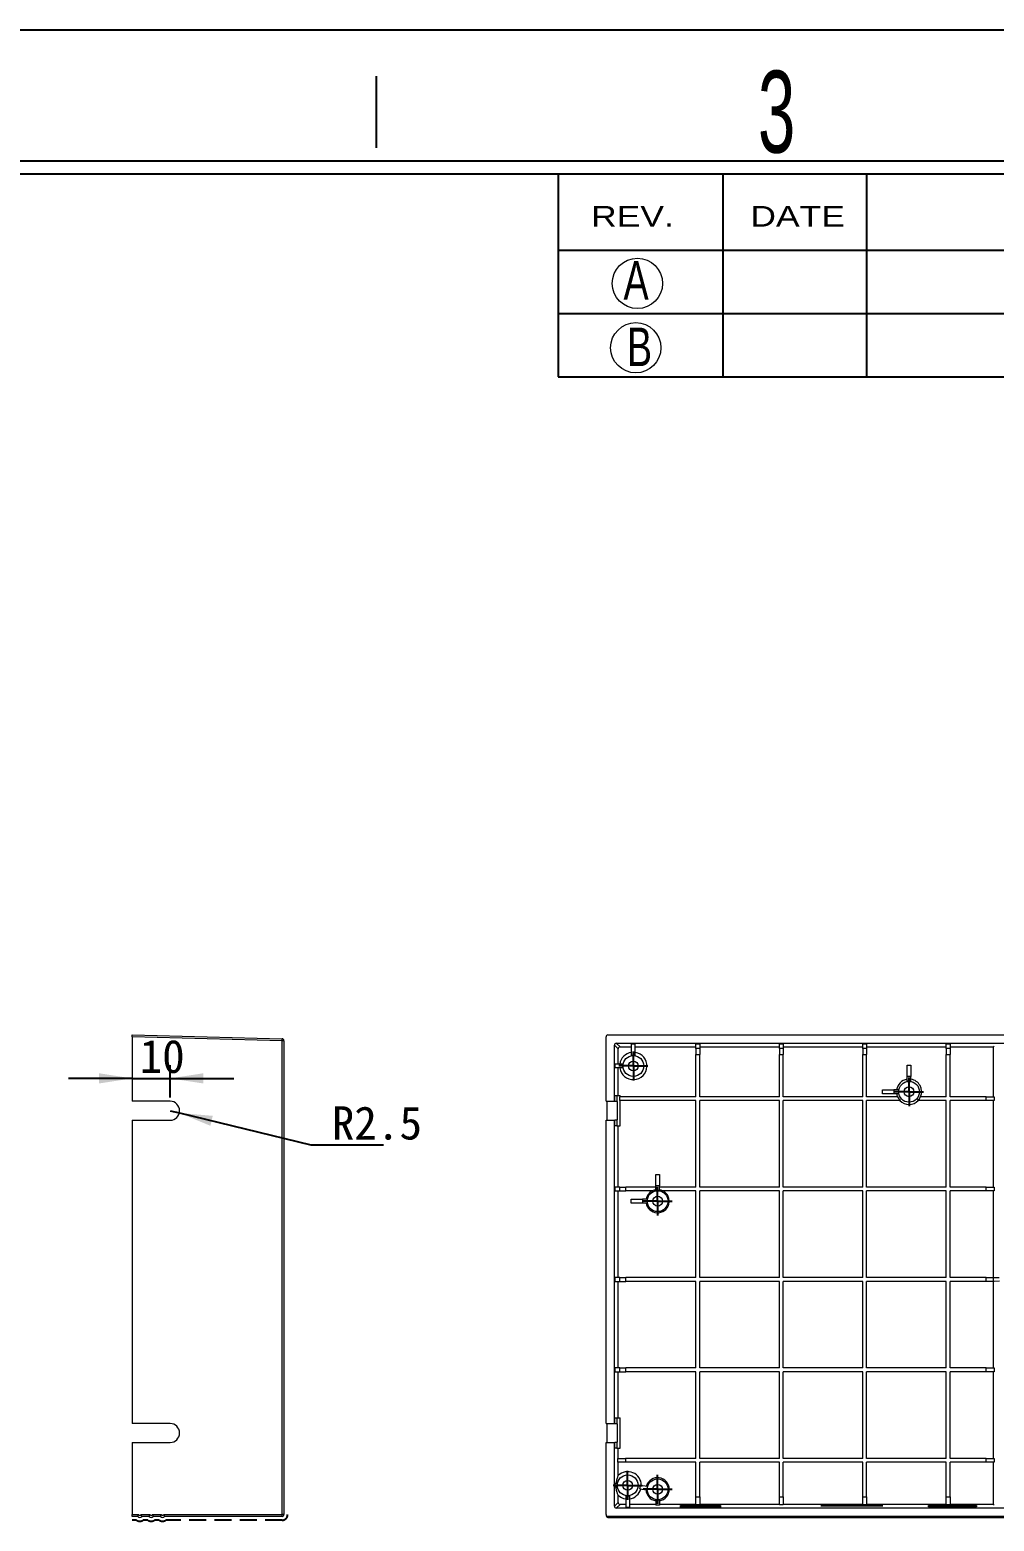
# Model space of a CAD drawing. Header units: millimetres. Extents: x 6 to 1033, y 5 to 730.
# Drawn here: x 486 to 740.2, y 337 to 730.4 of the extents above; entities that cross this region are included whole.
import ezdxf

# ---------------------------------------------------------------- set-up
doc = ezdxf.new("R2010")
doc.units = ezdxf.units.MM
doc.header["$LTSCALE"] = 3.5
doc.linetypes.add('HIDDEN', pattern=[1.905, 1.27, -0.635])
doc.layers.add('SLD-0', color=179, linetype='Continuous')
doc.styles.add('SLDTEXTSTYLE0', font='SIMSUN.TTC', dxfattribs={"width": 0.67})
doc.styles.add('SLDTEXTSTYLE11', font='ARIAL.TTF', dxfattribs={"width": 1.2324})
doc.styles.add('SLDTEXTSTYLE15', font='SIMSUN.TTC')
doc.styles.add('SLDTEXTSTYLE6', font='GOTHIC.TTF', dxfattribs={"width": 0.7304})
doc.styles.add('SLDTEXTSTYLE7', font='GOTHIC.TTF', dxfattribs={"width": 0.61171})
doc.dimstyles.new('SLDDIMSTYLE1', dxfattribs={"dimtxt": 8.75, "dimasz": 12.25, "dimexe": 0, "dimexo": 0.0625, "dimgap": 2.1875, "dimtad": 2, "dimrnd": 1e-09, "dimzin": 12, "dimdsep": 46, "dimtxsty": 'SLDTEXTSTYLE0', "dimsah": 1, "dimcen": 0.09, "dimadec": 0, "dimazin": 3, "dimtfac": 1, "dimtmove": 0, "dimatfit": 0, "dimfxl": 0, "dimfrac": 2, "dimtolj": 1, "dimtzin": 12, "dimarcsym": 0})
doc.dimstyles.new('SLDDIMSTYLE2', dxfattribs={"dimtxt": 8.75, "dimasz": 12.25, "dimexe": 0, "dimexo": 0.0625, "dimgap": 2.1875, "dimtad": 0, "dimtih": 1, "dimtoh": 1, "dimrnd": 1e-09, "dimzin": 12, "dimdsep": 46, "dimtxsty": 'SLDTEXTSTYLE0', "dimsah": 1, "dimcen": 0, "dimadec": 0, "dimazin": 3, "dimtfac": 1, "dimtofl": 0, "dimtmove": 0, "dimatfit": 3, "dimfxl": 0, "dimfrac": 2, "dimtolj": 1, "dimtzin": 12, "dimarcsym": 0})

# ---------------------------------------------------------------- blocks, each defined once
blk = doc.blocks.new('_D_13')
at = {"layer": 'SLD-0', "color": 5}
for p, q in [((522.96, 448.78), (522.96, 457.31)), ((512.96, 453.81), (496.13, 453.81)), ((512.96, 453.81), (522.96, 453.81)), ((522.96, 453.81), (539.79, 453.81))]:
    blk.add_line(p, q, dxfattribs=at)
for points in [[(512.96, 453.81), (504.21, 455.16), (504.21, 452.47)], [(522.96, 453.81), (531.71, 452.47), (531.71, 455.16)]]:
    blk.add_solid(points, dxfattribs=at)
at = {"layer": 'SLD-0', "color": 5, "insert": (514.9, 464), "char_height": 8.75, "attachment_point": 1, "style": 'SLDTEXTSTYLE15'}
blk.add_mtext('10', dxfattribs=at)
blk = doc.blocks.new('_D_14')
at = {"layer": 'SLD-0', "color": 5}
for p, q in [((522.96, 445.28), (525.39, 444.69)), ((525.39, 444.69), (560.02, 436.26)), ((560.02, 436.26), (579.19, 436.26))]:
    blk.add_line(p, q, dxfattribs=at)
blk.add_solid([(525.39, 444.69), (533.57, 441.31), (534.21, 443.93)], dxfattribs=at)
at = {"layer": 'SLD-0', "color": 5, "insert": (565.58, 446.44), "char_height": 8.75, "attachment_point": 1, "style": 'SLDTEXTSTYLE15'}
blk.add_mtext('R2.5', dxfattribs=at)
blk = doc.blocks.new('SW_CENTERMARKSYMBOL_7')
at = {"layer": 'SLD-0', "color": 0}
for p, q in [((-2.5, 0), (-3.8, 0)), ((0, 0), (-2.5, 0)), ((0, 2.5), (0, 3.8)), ((0, 0), (0, 2.5)), ((0, 0), (0, -2.5)), ((0, 0), (2.5, 0)), ((2.5, 0), (3.8, 0)), ((0, -2.5), (0, -3.8))]:
    blk.add_line(p, q, dxfattribs=at)
blk = doc.blocks.new('SW_CENTERMARKSYMBOL_12')
at = {"layer": 'SLD-0', "color": 0}
for p, q in [((-2.5, 0), (-3.8, 0)), ((0, 0), (-2.5, 0)), ((0, 2.5), (0, 3.8)), ((0, 0), (0, 2.5)), ((0, 0), (0, -2.5)), ((0, 0), (2.5, 0)), ((2.5, 0), (3.8, 0)), ((0, -2.5), (0, -3.8))]:
    blk.add_line(p, q, dxfattribs=at)
blk = doc.blocks.new('SW_CENTERMARKSYMBOL_13')
at = {"layer": 'SLD-0', "color": 0}
for p, q in [((-2.5, 0), (-3.8, 0)), ((0, 0), (-2.5, 0)), ((0, 2.5), (0, 3.8)), ((0, 0), (0, 2.5)), ((0, 0), (0, -2.5)), ((0, 0), (2.5, 0)), ((2.5, 0), (3.8, 0)), ((0, -2.5), (0, -3.8))]:
    blk.add_line(p, q, dxfattribs=at)
blk = doc.blocks.new('SW_CENTERMARKSYMBOL_15')
at = {"layer": 'SLD-0', "color": 0}
for p, q in [((-2.5, 0), (-3.8, 0)), ((0, 0), (-2.5, 0)), ((0, 2.5), (0, 3.8)), ((0, 0), (0, 2.5)), ((0, 0), (0, -2.5)), ((0, 0), (2.5, 0)), ((2.5, 0), (3.8, 0)), ((0, -2.5), (0, -3.8))]:
    blk.add_line(p, q, dxfattribs=at)
blk = doc.blocks.new('SW_CENTERMARKSYMBOL_19')
at = {"layer": 'SLD-0', "color": 0}
for p, q in [((-2.5, 0), (-3.8, 0)), ((0, 0), (-2.5, 0)), ((0, 2.5), (0, 3.8)), ((0, 0), (0, 2.5)), ((0, 0), (0, -2.5)), ((0, 0), (2.5, 0)), ((2.5, 0), (3.8, 0)), ((0, -2.5), (0, -3.8))]:
    blk.add_line(p, q, dxfattribs=at)

msp = doc.modelspace()

# ---------------------------------------------------------------- linework, layer by layer
at = {"color": 7, "linetype": 'Continuous', "lineweight": 15}
for p, q in [((512.958, 465.28), (552.471, 464.246)), ((512.958, 464.78), (512.958, 465.28)), ((552.471, 463.746), (512.958, 464.78)), ((512.958, 464.78), (512.958, 447.78)), ((637.903, 447.78), (637.903, 464.78)), ((638.402, 465.28), (852.803, 465.28)), ((552.471, 338.78), (552.471, 463.746)), ((552.958, 463.746), (552.471, 463.746)), ((552.958, 463.746), (552.958, 338.78)), ((640.103, 447.78), (640.103, 462.58)), ((641.092, 461.591), (640.103, 462.58)), ((640.602, 463.08), (852.803, 463.08)), ((640.602, 463.08), (641.592, 462.09)), ((641.092, 457.58), (641.092, 461.591)), ((641.592, 462.09), (644.603, 462.09)), ((644.603, 462.918), (645.603, 462.918)), ((644.603, 459.811), (644.603, 462.918)), ((645.603, 459.811), (645.603, 462.918)), ((645.603, 462.09), (661.603, 462.09)), ((661.603, 462.944), (662.603, 462.944)), ((661.603, 461.684), (661.603, 462.944)), ((662.603, 461.684), (661.603, 461.684)), ((661.603, 461.684), (661.603, 460.08)), ((662.603, 462.944), (662.603, 461.684)), ((662.603, 462.09), (683.603, 462.09)), ((662.603, 461.684), (662.603, 460.08)), ((683.603, 462.944), (684.603, 462.944)), ((683.603, 461.684), (683.603, 462.944)), ((684.603, 461.684), (683.603, 461.684)), ((683.603, 461.684), (683.603, 460.08)), ((684.603, 462.944), (684.603, 461.684)), ((684.603, 462.09), (705.603, 462.09)), ((684.603, 461.684), (684.603, 460.08)), ((705.603, 462.944), (706.603, 462.944)), ((705.603, 461.684), (705.603, 462.944)), ((706.603, 461.684), (705.603, 461.684)), ((705.603, 461.684), (705.603, 460.08)), ((706.603, 462.944), (706.603, 461.684)), ((706.603, 462.09), (727.603, 462.09)), ((706.603, 461.684), (706.603, 460.08)), ((727.603, 462.944), (728.603, 462.944)), ((727.603, 461.684), (727.603, 462.944)), ((728.603, 461.684), (727.603, 461.684)), ((727.603, 461.684), (727.603, 460.08)), ((728.603, 462.944), (728.603, 461.684)), ((728.603, 462.09), (740.103, 462.09)), ((728.603, 461.684), (728.603, 460.08)), ((740.286, 462.274), (740.103, 462.09)), ((740.103, 448.98), (740.103, 462.09)), ((640.265, 457.58), (640.265, 456.58)), ((642.372, 457.58), (640.265, 457.58)), ((642.372, 456.58), (640.265, 456.58)), ((641.092, 449.28), (641.092, 456.58)), ((661.603, 460.08), (662.603, 460.08)), ((661.603, 448.98), (661.603, 460.08)), ((662.603, 448.98), (662.603, 460.08)), ((683.603, 460.08), (684.603, 460.08)), ((683.603, 448.98), (683.603, 460.08)), ((684.603, 448.98), (684.603, 460.08)), ((705.603, 460.08), (706.603, 460.08)), ((705.603, 448.98), (705.603, 460.08)), ((706.603, 448.98), (706.603, 460.08)), ((717.303, 457.28), (718.303, 457.28)), ((717.303, 454.28), (717.303, 457.28)), ((718.303, 457.28), (718.303, 454.28)), ((727.603, 460.08), (728.603, 460.08)), ((727.603, 448.98), (727.603, 460.08)), ((728.603, 448.98), (728.603, 460.08)), ((718.303, 454.28), (717.303, 454.28)), ((717.303, 453.064), (717.303, 454.28)), ((718.303, 453.064), (718.303, 454.28)), ((640.239, 447.78), (640.239, 449.28)), ((640.239, 449.28), (640.739, 449.28)), ((640.739, 449.28), (640.739, 447.78)), ((640.739, 449.28), (641.592, 449.28)), ((641.54, 447.98), (641.54, 448.98)), ((661.603, 448.98), (641.54, 448.98)), ((641.592, 448.98), (641.592, 449.28)), ((683.603, 448.98), (662.603, 448.98)), ((705.603, 448.98), (684.603, 448.98)), ((714.798, 448.98), (706.603, 448.98)), ((710.803, 449.78), (710.803, 450.78)), ((710.803, 450.78), (713.803, 450.78)), ((713.803, 449.78), (710.803, 449.78)), ((713.803, 450.78), (713.803, 449.78)), ((715.019, 450.78), (713.803, 450.78)), ((715.019, 449.78), (713.803, 449.78)), ((727.603, 448.98), (720.807, 448.98)), ((738.155, 448.98), (728.603, 448.98)), ((738.155, 447.98), (738.155, 448.98)), ((738.155, 448.98), (740.209, 448.98)), ((740.209, 448.98), (740.209, 447.98)), ((522.958, 447.78), (512.958, 447.78)), ((637.903, 447.78), (640.103, 447.78)), ((640.239, 447.78), (640.103, 447.78)), ((640.239, 447.78), (640.739, 447.78)), ((640.739, 447.78), (640.865, 447.78)), ((661.603, 447.98), (641.54, 447.98)), ((641.592, 441.28), (641.592, 447.98)), ((661.603, 425.13), (661.603, 447.98)), ((683.603, 447.98), (662.603, 447.98)), ((662.603, 425.13), (662.603, 447.98)), ((683.603, 425.13), (683.603, 447.98)), ((705.603, 447.98), (684.603, 447.98)), ((684.603, 425.13), (684.603, 447.98)), ((705.603, 425.13), (705.603, 447.98)), ((715.473, 447.98), (706.603, 447.98)), ((706.603, 425.13), (706.603, 447.98)), ((727.603, 447.98), (720.132, 447.98)), ((727.603, 425.13), (727.603, 447.98)), ((728.603, 425.13), (728.603, 447.98)), ((738.155, 447.98), (728.603, 447.98)), ((740.209, 447.98), (738.155, 447.98)), ((740.103, 425.13), (740.103, 447.98)), ((512.958, 442.78), (512.958, 362.78)), ((512.958, 442.78), (522.958, 442.78)), ((637.903, 442.78), (640.103, 442.78)), ((637.903, 362.78), (637.903, 442.78)), ((640.103, 362.78), (640.103, 442.78)), ((640.103, 442.78), (640.239, 442.78)), ((640.239, 441.28), (640.239, 442.78)), ((640.739, 442.78), (640.239, 442.78)), ((640.739, 441.28), (640.239, 441.28)), ((640.739, 442.78), (640.739, 441.28)), ((640.865, 442.78), (640.739, 442.78)), ((640.739, 441.28), (641.592, 441.28)), ((641.092, 425.13), (641.092, 441.28)), ((640.239, 425.13), (640.239, 424.13)), ((641.499, 425.13), (640.239, 425.13)), ((641.499, 424.13), (641.499, 425.13)), ((641.499, 425.13), (643.103, 425.13)), ((643.103, 424.13), (643.103, 425.13)), ((651.003, 425.13), (643.103, 425.13)), ((651.003, 428.43), (652.003, 428.43)), ((651.003, 425.43), (651.003, 428.43)), ((652.003, 425.43), (651.003, 425.43)), ((651.003, 424.188), (651.003, 425.43)), ((652.003, 428.43), (652.003, 425.43)), ((652.003, 424.188), (652.003, 425.43)), ((661.603, 425.13), (652.003, 425.13)), ((683.603, 425.13), (662.603, 425.13)), ((705.603, 425.13), (684.603, 425.13)), ((727.603, 425.13), (706.603, 425.13)), ((738.155, 425.13), (728.603, 425.13)), ((738.155, 424.13), (738.155, 425.13)), ((738.155, 425.13), (740.209, 425.13)), ((740.209, 425.13), (740.209, 424.13)), ((640.239, 424.13), (641.499, 424.13)), ((641.092, 401.28), (641.092, 424.13)), ((641.499, 424.13), (643.103, 424.13)), ((650.168, 424.13), (643.103, 424.13)), ((644.503, 420.93), (644.503, 421.93)), ((644.503, 421.93), (647.503, 421.93)), ((647.503, 420.93), (644.503, 420.93)), ((647.503, 421.93), (647.503, 420.93)), ((648.745, 421.93), (647.503, 421.93)), ((648.745, 420.93), (647.503, 420.93)), ((661.603, 424.13), (652.837, 424.13)), ((661.603, 401.28), (661.603, 424.13)), ((683.603, 424.13), (662.603, 424.13)), ((662.603, 401.28), (662.603, 424.13)), ((683.603, 401.28), (683.603, 424.13)), ((705.603, 424.13), (684.603, 424.13)), ((684.603, 401.28), (684.603, 424.13)), ((705.603, 401.28), (705.603, 424.13)), ((727.603, 424.13), (706.603, 424.13)), ((706.603, 401.28), (706.603, 424.13)), ((727.603, 401.28), (727.603, 424.13)), ((728.603, 401.28), (728.603, 424.13)), ((738.155, 424.13), (728.603, 424.13)), ((740.209, 424.13), (738.155, 424.13)), ((740.103, 401.28), (740.103, 424.13)), ((640.239, 401.28), (640.239, 400.28)), ((641.499, 401.28), (640.239, 401.28)), ((641.499, 400.28), (641.499, 401.28)), ((641.499, 401.28), (643.103, 401.28)), ((643.103, 400.28), (643.103, 401.28)), ((661.603, 401.28), (643.103, 401.28)), ((683.603, 401.28), (662.603, 401.28)), ((705.603, 401.28), (684.603, 401.28)), ((727.603, 401.28), (706.603, 401.28)), ((738.155, 401.28), (728.603, 401.28)), ((738.155, 400.28), (738.155, 401.28)), ((738.155, 401.28), (740.097, 401.28)), ((740.092, 401.28), (741.591, 401.313)), ((740.114, 400.28), (740.092, 401.28)), ((640.239, 400.28), (641.499, 400.28)), ((641.092, 377.43), (641.092, 400.28)), ((641.499, 400.28), (643.103, 400.28)), ((661.603, 400.28), (643.103, 400.28)), ((661.603, 377.43), (661.603, 400.28)), ((683.603, 400.28), (662.603, 400.28)), ((662.603, 377.43), (662.603, 400.28)), ((683.603, 377.43), (683.603, 400.28)), ((705.603, 400.28), (684.603, 400.28)), ((684.603, 377.43), (684.603, 400.28)), ((705.603, 377.43), (705.603, 400.28)), ((727.603, 400.28), (706.603, 400.28)), ((706.603, 377.43), (706.603, 400.28)), ((727.603, 377.43), (727.603, 400.28)), ((728.603, 377.43), (728.603, 400.28)), ((738.155, 400.28), (728.603, 400.28)), ((740.209, 400.28), (738.155, 400.28)), ((740.103, 377.43), (740.103, 400.28)), ((741.613, 400.313), (740.114, 400.28)), ((740.209, 400.282), (740.209, 400.28)), ((640.239, 377.43), (640.239, 376.43)), ((641.499, 377.43), (640.239, 377.43)), ((640.239, 376.43), (641.499, 376.43)), ((641.092, 364.28), (641.092, 376.43)), ((641.499, 376.43), (641.499, 377.43)), ((641.499, 377.43), (643.103, 377.43)), ((641.499, 376.43), (643.103, 376.43)), ((643.103, 376.43), (643.103, 377.43)), ((661.603, 377.43), (643.103, 377.43)), ((661.603, 376.43), (643.103, 376.43)), ((661.603, 353.58), (661.603, 376.43)), ((683.603, 377.43), (662.603, 377.43)), ((662.603, 353.58), (662.603, 376.43)), ((683.603, 376.43), (662.603, 376.43)), ((683.603, 353.58), (683.603, 376.43)), ((705.603, 377.43), (684.603, 377.43)), ((684.603, 353.58), (684.603, 376.43)), ((705.603, 376.43), (684.603, 376.43)), ((705.603, 353.58), (705.603, 376.43)), ((727.603, 377.43), (706.603, 377.43)), ((706.603, 353.58), (706.603, 376.43)), ((727.603, 376.43), (706.603, 376.43)), ((727.603, 353.58), (727.603, 376.43)), ((738.155, 377.43), (728.603, 377.43)), ((728.603, 353.58), (728.603, 376.43)), ((738.155, 376.43), (728.603, 376.43)), ((738.155, 376.43), (738.155, 377.43)), ((738.155, 377.43), (740.209, 377.43)), ((740.209, 376.43), (738.155, 376.43)), ((740.103, 353.58), (740.103, 376.43)), ((740.209, 377.43), (740.209, 376.43)), ((522.958, 362.78), (512.958, 362.78)), ((637.903, 362.78), (640.103, 362.78)), ((640.239, 362.78), (640.103, 362.78)), ((640.239, 362.78), (640.239, 364.28)), ((640.239, 364.28), (640.739, 364.28)), ((640.239, 362.78), (640.739, 362.78)), ((640.739, 364.28), (640.739, 362.78)), ((640.739, 364.28), (641.592, 364.28)), ((640.739, 362.78), (640.865, 362.78)), ((641.592, 356.28), (641.592, 364.28)), ((512.958, 357.78), (512.958, 338.78)), ((512.958, 357.78), (522.958, 357.78)), ((637.903, 357.78), (640.103, 357.78)), ((637.903, 338.78), (637.903, 357.78)), ((640.103, 340.98), (640.103, 357.78)), ((640.103, 357.78), (640.239, 357.78)), ((640.239, 356.28), (640.239, 357.78)), ((640.739, 357.78), (640.239, 357.78)), ((640.739, 356.28), (640.239, 356.28)), ((640.739, 357.78), (640.739, 356.28)), ((640.865, 357.78), (640.739, 357.78)), ((640.739, 356.28), (641.592, 356.28)), ((641.092, 353.58), (641.092, 356.28)), ((640.986, 352.58), (640.986, 353.58)), ((640.986, 353.58), (643.04, 353.58)), ((643.04, 352.58), (640.986, 352.58)), ((641.092, 349.066), (641.092, 352.58)), ((643.04, 353.58), (643.04, 352.58)), ((661.603, 353.58), (643.04, 353.58)), ((661.603, 352.58), (643.04, 352.58)), ((661.603, 343.418), (661.603, 352.58)), ((683.603, 353.58), (662.603, 353.58)), ((683.603, 352.58), (662.603, 352.58)), ((662.603, 343.418), (662.603, 352.58)), ((683.603, 343.418), (683.603, 352.58)), ((705.603, 353.58), (684.603, 353.58)), ((705.603, 352.58), (684.603, 352.58)), ((684.603, 343.418), (684.603, 352.58)), ((705.603, 343.418), (705.603, 352.58)), ((727.603, 353.58), (706.603, 353.58)), ((727.603, 352.58), (706.603, 352.58)), ((706.603, 343.418), (706.603, 352.58)), ((727.603, 343.418), (727.603, 352.58)), ((738.155, 353.58), (728.603, 353.58)), ((738.155, 352.58), (728.603, 352.58)), ((728.603, 343.418), (728.603, 352.58)), ((738.155, 352.58), (738.155, 353.58)), ((738.155, 353.58), (740.209, 353.58)), ((740.209, 352.58), (738.155, 352.58)), ((740.103, 341.47), (740.103, 352.58)), ((740.209, 353.58), (740.209, 352.58)), ((640.265, 346.98), (640.265, 345.98)), ((640.872, 346.98), (640.265, 346.98)), ((646.944, 346.54), (648.835, 346.289)), ((640.872, 345.98), (640.265, 345.98)), ((641.092, 341.97), (641.092, 343.895)), ((643.103, 343.749), (643.103, 340.643)), ((644.103, 343.749), (644.103, 340.643)), ((646.812, 345.549), (648.703, 345.298)), ((651.003, 342.673), (651.003, 341.208)), ((652.003, 342.673), (652.003, 341.208)), ((661.603, 343.418), (662.603, 343.418)), ((661.603, 341.364), (661.603, 343.418)), ((662.603, 343.418), (662.603, 341.364)), ((683.603, 343.418), (684.603, 343.418)), ((683.603, 341.364), (683.603, 343.418)), ((684.603, 343.418), (684.603, 341.364)), ((705.603, 341.364), (705.603, 343.418)), ((705.603, 343.418), (706.603, 343.418)), ((706.603, 343.418), (706.603, 341.364)), ((727.603, 343.418), (728.603, 343.418)), ((727.603, 341.364), (727.603, 343.418)), ((728.603, 343.418), (728.603, 341.364)), ((512.958, 338.78), (514.721, 338.78)), ((512.958, 338.28), (512.958, 338.78)), ((514.399, 338.28), (512.958, 338.28)), ((515.221, 338.78), (517.721, 338.78)), ((517.399, 338.28), (515.517, 338.28)), ((518.221, 338.78), (520.721, 338.78)), ((520.399, 338.28), (518.517, 338.28)), ((521.221, 338.78), (552.471, 338.78)), ((552.458, 338.28), (521.517, 338.28)), ((552.958, 338.78), (552.471, 338.78)), ((887.202, 338.28), (638.403, 338.28)), ((640.103, 340.98), (641.092, 341.97)), ((641.592, 341.47), (640.602, 340.48)), ((885.003, 340.48), (640.602, 340.48)), ((643.103, 341.47), (641.592, 341.47)), ((644.103, 340.643), (643.103, 340.643)), ((651.003, 341.47), (644.103, 341.47)), ((652.003, 341.208), (651.003, 341.208)), ((661.603, 341.47), (652.003, 341.47)), ((657.503, 341.124), (668.103, 341.124)), ((657.503, 340.716), (657.503, 341.124)), ((668.103, 340.716), (657.503, 340.716)), ((662.603, 341.364), (661.603, 341.364)), ((683.603, 341.47), (662.603, 341.47)), ((668.103, 341.124), (668.103, 340.716)), ((684.603, 341.364), (683.603, 341.364)), ((705.603, 341.47), (684.603, 341.47)), ((694.523, 341.051), (694.523, 341.119)), ((694.523, 341.119), (710.923, 341.119)), ((710.923, 341.051), (694.523, 341.051)), ((706.603, 341.364), (705.603, 341.364)), ((727.603, 341.47), (706.603, 341.47)), ((710.923, 341.119), (710.923, 341.051)), ((722.923, 340.828), (722.923, 341.124)), ((722.923, 341.124), (735.623, 341.124)), ((735.623, 340.828), (722.923, 340.828)), ((728.603, 341.364), (727.603, 341.364)), ((740.103, 341.47), (728.603, 341.47)), ((735.623, 341.124), (735.623, 340.828)), ((740.286, 341.287), (740.103, 341.47)), ((638.455, 338.03), (887.15, 338.03))]:
    msp.add_line(p, q, dxfattribs=at)
for centre, radius in [((645.103, 457.08), 2.75), ((645.103, 457.08), 1.3), ((717.803, 450.28), 2.75), ((717.803, 450.28), 1.3), ((651.503, 421.43), 2.75), ((651.503, 421.43), 1.3), ((643.603, 346.48), 2.75), ((643.603, 346.48), 1.3), ((651.503, 345.43), 2.75), ((651.503, 345.43), 1.3)]:
    msp.add_circle(centre, radius, dxfattribs=at)
for centre, radius, start, end in [((547.695, 463.996), 4.783, 357.0049, 2.9951), ((552.458, 463.746), 0.5, 0, 88.5), ((645.103, 457.08), 3.604, 97.97539, 172.02461), ((645.103, 457.08), 3.604, 187.97539, 82.02461), ((645.103, 457.08), 2.776, 169.62423, 190.37577), ((645.103, 457.08), 2.776, 79.62423, 100.37577), ((717.803, 450.28), 3.326, 98.64586, 171.35414), ((717.803, 450.28), 2.829, 79.81841, 100.18159), ((717.803, 450.28), 3.326, 336.99265, 81.35414), ((717.803, 450.28), 3.326, 188.64586, 203.00735), ((717.803, 450.28), 3.274, 203.39713, 224.63316), ((717.803, 450.28), 2.829, 169.81841, 190.18159), ((717.803, 450.28), 3.274, 315.36684, 336.60287), ((522.958, 445.28), 2.5, 270, 90), ((717.803, 450.28), 3.326, 223.74917, 316.25083), ((651.503, 421.43), 3.064, 118.22047, 170.60888), ((651.503, 421.43), 3.064, 189.39112, 61.77953), ((651.503, 421.43), 2.802, 169.72224, 190.27776), ((651.503, 421.43), 3.012, 99.55594, 116.3039), ((651.503, 421.43), 2.802, 79.72224, 100.27776), ((651.503, 421.43), 3.012, 63.6961, 80.44406), ((522.958, 360.28), 2.5, 270, 90), ((643.603, 346.48), 3.604, 0.4045, 134.15179), ((643.603, 346.48), 2.776, 169.62423, 190.37577), ((643.603, 346.48), 3.342, 343.82421, 1.03401), ((651.503, 345.43), 3.064, 279.39112, 163.03799), ((651.503, 345.43), 2.802, 162.15135, 182.70687), ((643.603, 346.48), 3.604, 225.84821, 262.02461), ((643.603, 346.48), 2.776, 259.62423, 280.37577), ((643.603, 346.48), 3.604, 277.97539, 344.45372), ((651.503, 345.43), 3.064, 181.82023, 260.60888), ((651.503, 345.43), 2.802, 259.72224, 280.27776), ((514.958, 338.78), 0.75, 221.81031, 318.19944), ((514.971, 338.78), 0.25, 180, 0), ((517.958, 338.78), 0.75, 221.81031, 318.19944), ((517.971, 338.78), 0.25, 180, 0), ((520.958, 338.78), 0.75, 221.81031, 318.19944), ((520.971, 338.78), 0.25, 180, 0), ((547.684, 338.655), 4.789, 355.50732, 1.49406), ((552.458, 338.78), 0.5, 270, 0)]:
    msp.add_arc(centre, radius, start, end, dxfattribs=at)
for centre, major_axis, ratio, start_param, end_param in [((638.403, 464.78), (-0.354, 0.354), 0.999315, 5.4981298, 7.0682409), ((640.603, 462.58), (0.354, -0.354), 0.999315, 2.3565371, 3.9266482), ((641.593, 461.59), (0.354, -0.354), 0.999315, 2.3565371, 3.9266482), ((638.165, 445.28), (0, 2.5), 0.0261859, 3.1415927, 6.2831853), ((640.865, 445.28), (0, 2.5), 0.0261859, 3.1415927, 6.2831853), ((638.165, 360.28), (0, 2.5), 0.0261859, 3.1415927, 6.2831853), ((640.865, 360.28), (0, 2.5), 0.0261859, 3.1415927, 6.2831853), ((638.403, 338.78), (0.5, 0), 0.9996573, 3.1415927, 4.712389), ((640.603, 340.98), (0.354, 0.354), 0.999315, 2.3565371, 3.9266482), ((641.593, 341.97), (0.354, 0.354), 0.999315, 2.3565371, 3.9266482)]:
    msp.add_ellipse(centre, major_axis=major_axis, ratio=ratio, start_param=start_param, end_param=end_param, dxfattribs=at)
at = {"color": 8, "linetype": 'Continuous', "lineweight": 15}
msp.add_ellipse((638.455, 338.78), major_axis=(0, 0.75), ratio=0.0087286, start_param=2.300524, end_param=3.1415785, dxfattribs=at)
at = {"color": 7, "linetype": 'Continuous', "lineweight": 15}
for points, knots in [([(641.092, 349.066), (641.048, 348.962), (641.004, 348.851), (640.916, 348.612), (640.872, 348.484), (640.784, 348.194), (640.74, 348.036), (640.675, 347.739), (640.653, 347.631), (640.62, 347.436), (640.609, 347.365), (640.593, 347.241), (640.588, 347.197), (640.577, 347.098), (640.571, 347.044), (640.566, 346.98)], [0, 0, 0, 0, 0.25, 0.25, 0.5, 0.5, 0.75, 0.75, 0.875, 0.875, 0.9375, 0.9375, 0.96875, 0.96875, 1, 1, 1, 1]), ([(641.092, 343.895), (641.005, 344.103), (640.917, 344.331), (640.785, 344.764), (640.741, 344.922), (640.675, 345.218), (640.653, 345.325), (640.621, 345.521), (640.61, 345.592), (640.593, 345.716), (640.588, 345.761), (640.577, 345.86), (640.572, 345.914), (640.566, 345.98)], [0, 0, 0, 0, 0.5, 0.5, 0.75, 0.75, 0.875, 0.875, 0.9375, 0.9375, 0.96875, 0.96875, 1, 1, 1, 1]), ([(514.399, 338.28), (514.403, 338.28), (514.435, 338.348), (514.517, 338.498), (514.55, 338.555), (514.627, 338.671), (514.671, 338.729), (514.721, 338.78)], [0, 0, 0, 0, 0.5, 0.5, 0.75, 0.75, 1, 1, 1, 1]), ([(515.517, 338.28), (515.52, 338.283), (515.494, 338.352), (515.419, 338.501), (515.388, 338.558), (515.314, 338.673), (515.271, 338.73), (515.221, 338.78)], [0, 0, 0, 0, 0.5, 0.5, 0.75, 0.75, 1, 1, 1, 1]), ([(517.399, 338.28), (517.403, 338.28), (517.435, 338.348), (517.517, 338.498), (517.55, 338.555), (517.627, 338.671), (517.671, 338.729), (517.721, 338.78)], [0, 0, 0, 0, 0.5, 0.5, 0.75, 0.75, 1, 1, 1, 1]), ([(518.517, 338.28), (518.52, 338.283), (518.494, 338.352), (518.419, 338.501), (518.388, 338.558), (518.314, 338.673), (518.271, 338.73), (518.221, 338.78)], [0, 0, 0, 0, 0.5, 0.5, 0.75, 0.75, 1, 1, 1, 1]), ([(520.399, 338.28), (520.403, 338.28), (520.435, 338.348), (520.517, 338.498), (520.55, 338.555), (520.627, 338.671), (520.671, 338.729), (520.721, 338.78)], [0, 0, 0, 0, 0.5, 0.5, 0.75, 0.75, 1, 1, 1, 1]), ([(521.517, 338.28), (521.52, 338.283), (521.494, 338.352), (521.419, 338.501), (521.388, 338.558), (521.314, 338.673), (521.271, 338.73), (521.221, 338.78)], [0, 0, 0, 0, 0.5, 0.5, 0.75, 0.75, 1, 1, 1, 1]), ([(637.951, 338.602), (637.951, 338.599), (637.951, 338.562), (637.953, 338.529), (637.957, 338.476), (637.967, 338.415), (637.995, 338.324), (638.062, 338.207), (638.186, 338.099), (638.326, 338.035), (638.42, 338.037), (638.455, 338.038)], [0, 0, 0, 0, 0.0104731, 0.1396437, 0.2020349, 0.2644204, 0.3512531, 0.5148396, 0.6956489, 0.8861202, 1, 1, 1, 1])]:
    msp.add_open_spline(points, degree=3, knots=knots, dxfattribs=at)
at = {"layer": 'SLD-0'}
for p, q in [((5.567, 730.358), (1032.873, 730.358)), ((44.362, 692.338), (1012.135, 692.338))]:
    msp.add_line(p, q, dxfattribs=at)
at = {"layer": 'SLD-0', "color": 6, "linetype": 'Continuous'}
for p, q in [((577.334, 699.251), (577.334, 718.093)), ((40.906, 695.795), (1015.591, 695.795))]:
    msp.add_line(p, q, dxfattribs=at)
at = {"layer": 'SLD-0', "color": 179, "linetype": 'Continuous'}
for p, q in [((625.306, 692.338), (625.306, 638.798)), ((668.676, 692.338), (668.676, 638.798)), ((706.602, 692.338), (706.602, 638.798)), ((625.306, 672.261), (1012.135, 672.261)), ((625.306, 655.529), (1012.135, 655.529)), ((625.306, 638.798), (1012.135, 638.798))]:
    msp.add_line(p, q, dxfattribs=at)
at = {"layer": 'SLD-0', "color": 6, "linetype": 'HIDDEN'}
for p, q in [((514.057, 337.28), (512.958, 337.28)), ((517.057, 337.28), (515.86, 337.28)), ((520.057, 337.28), (518.86, 337.28)), ((552.458, 337.28), (521.86, 337.28))]:
    msp.add_line(p, q, dxfattribs=at)
at = {"layer": 'SLD-0', "lineweight": 0}
for centre in [(646.177, 663.472), (645.748, 646.502)]:
    msp.add_circle(centre, 6.63, dxfattribs=at)
at = {"layer": 'SLD-0', "color": 6, "linetype": 'HIDDEN'}
for centre, radius, start, end in [((552.458, 338.78), 1.5, 270, 0), ((514.958, 338.78), 1.75, 238.99728, 301.00272), ((517.958, 338.78), 1.75, 238.99728, 301.00272), ((520.958, 338.78), 1.75, 238.99728, 301.00272)]:
    msp.add_arc(centre, radius, start, end, dxfattribs=at)

# ---------------------------------------------------------------- block references
at = {"layer": 'SLD-0', "color": 1}
for name, p in [('SW_CENTERMARKSYMBOL_15', (645.103, 457.08)), ('SW_CENTERMARKSYMBOL_19', (717.803, 450.28)), ('SW_CENTERMARKSYMBOL_13', (651.503, 421.43)), ('SW_CENTERMARKSYMBOL_7', (643.603, 346.48)), ('SW_CENTERMARKSYMBOL_12', (651.503, 345.43))]:
    msp.add_blockref(name, p, dxfattribs=at)

# ---------------------------------------------------------------- texts
at = {"layer": 'SLD-0', "attachment_point": 1}
for s, insert, char_height, style in [('3', (677.973, 719.576), 21.602, 'SLDTEXTSTYLE7'), ('A', (642.522, 669.383), 10.162, 'SLDTEXTSTYLE6'), ('B', (643.412, 651.83), 10.162, 'SLDTEXTSTYLE6')]:
    msp.add_mtext(s, dxfattribs=dict(at, insert=insert, char_height=char_height, style=style))
at = {"layer": 'SLD-0', "color": 179, "char_height": 5.4377, "attachment_point": 1, "style": 'SLDTEXTSTYLE11'}
for s, insert in [('REV.', (633.951, 683.9)), ('DATE', (675.943, 683.9))]:
    msp.add_mtext(s, dxfattribs=dict(at, insert=insert))

# ---------------------------------------------------------------- dimensions: what is measured, and where the dimension line sits
at = {"layer": 'SLD-0', "color": 5}
dim = msp.add_linear_dim(base=(522.958, 453.813), p1=(512.958, 447.78), p2=(522.958, 445.28), dimstyle='SLDDIMSTYLE1', dxfattribs=at)
dim.commit()
dim.dimension.update_dxf_attribs({"geometry": '_D_13', "text_midpoint": (518.307, 453.813), "dimtype": 160})
dim = msp.add_radius_dim(center=(522.958, 445.28), mpoint=(525.387, 444.689), dimstyle='SLDDIMSTYLE2', dxfattribs=at)
dim.commit()
dim.dimension.update_dxf_attribs({"geometry": '_D_14', "text_midpoint": (572.382, 441.353), "dimtype": 164})

doc.saveas('drawing.dxf')
